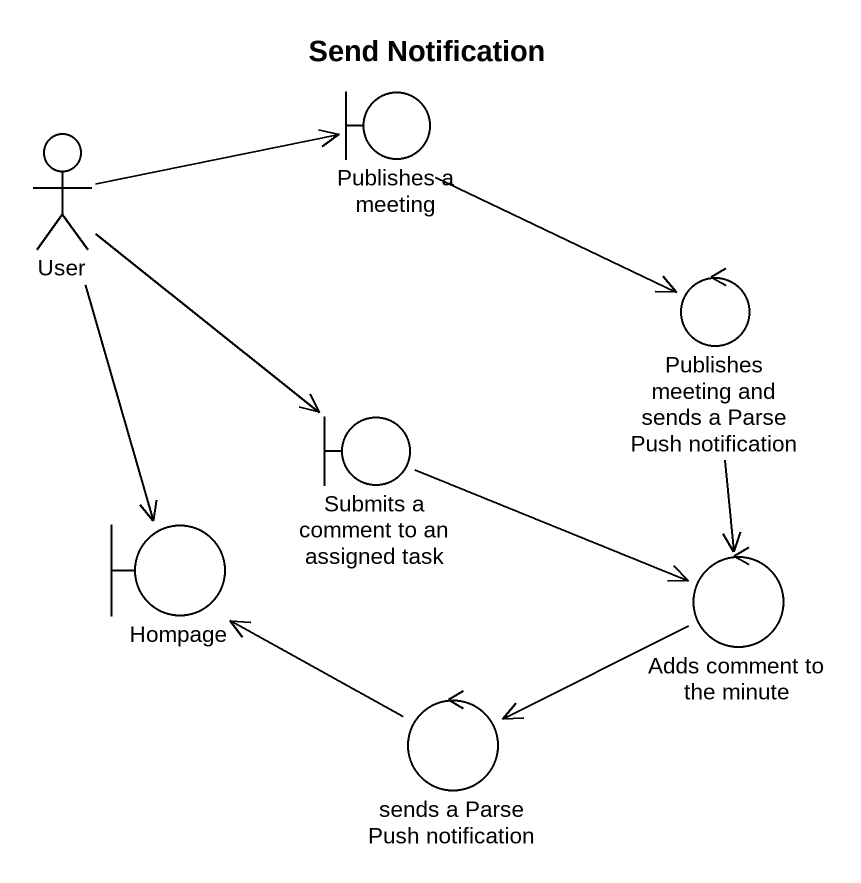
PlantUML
@startuml
title Send Notification
actor User
boundary "Publishes a meeting" as Publishes_a_meeting
control "Publishes meeting and sends a Parse Push notification" as Publishes_meeting_and_sends
boundary "Submits a comment to an assigned task" as Submits_a_comment_to_an
boundary Hompage
control "Adds comment to the minute" as Adds_comment_to_the_minute
control "sends a Parse Push notification" as sends_a_Parse_Push
User -right-> Publishes_a_meeting
User --> Submits_a_comment_to_an
User --> Hompage
Publishes_a_meeting --> Publishes_meeting_and_sends
Publishes_meeting_and_sends --> Adds_comment_to_the_minute
Submits_a_comment_to_an -right-> Adds_comment_to_the_minute
Adds_comment_to_the_minute -left-> sends_a_Parse_Push
sends_a_Parse_Push -up-> Hompage
@enduml
